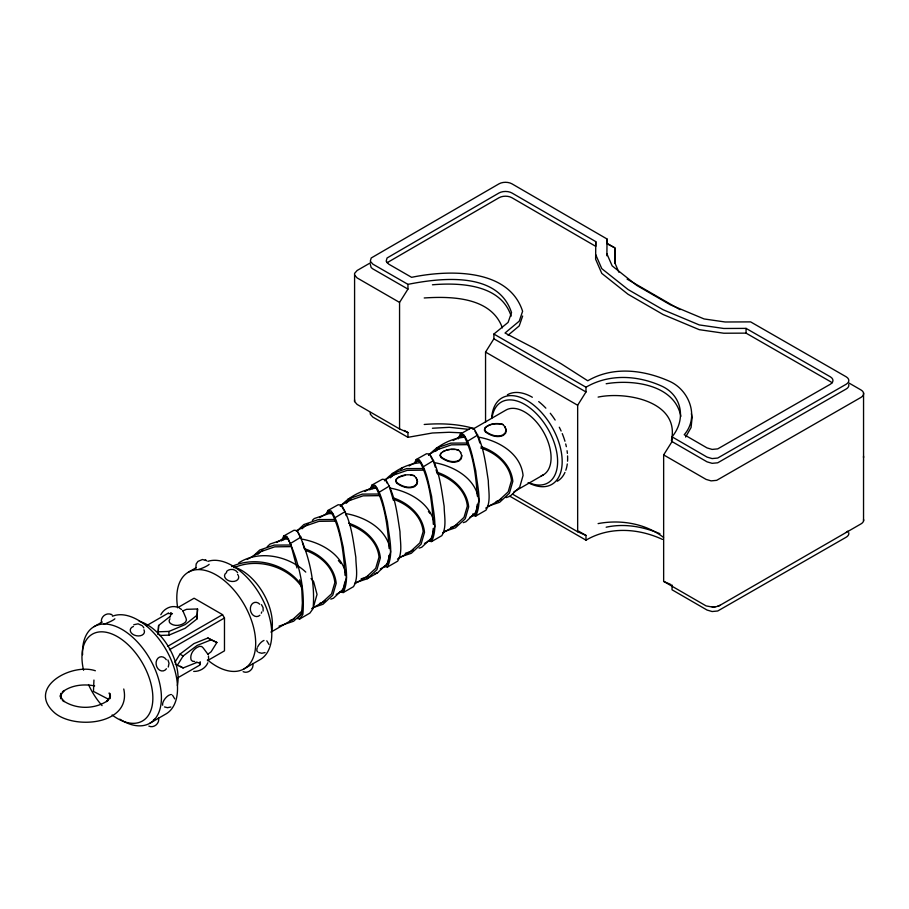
<?xml version="1.0" encoding="UTF-8"?>
<svg xmlns="http://www.w3.org/2000/svg" width="909" height="909" viewBox="0 0 909 909"><rect width="100%" height="100%" fill="white"/><g stroke="black" fill="none" stroke-linecap="round" stroke-linejoin="round"><path stroke-width="1.36" d="M370.645 262.69L357.18 270.462L354.59 273.37L354.578 401.528L357.112 404.425L399.562 428.934L407.948 432.559L407.948 437.32L432.366 433.002L449.16 432.264L461.261 432.82M485.554 422.355L485.554 352.078L493.894 338.796L493.894 334.046L508.097 322.4L511.528 312.616C498.166 271.155 441.115 277.756 407.948 284.358L372.849 264.133L370.293 261.224L371.202 257.986L498.984 183.845A9.17 5.295 0 0 1 511.96 183.834L607.042 238.999L607.042 243.748L614.904 247.884L614.904 263.337M662.491 539.423C638.357 528.243 609.541 526.334 585.987 540.162L585.987 535.412L577.658 531.754L577.658 405.255L585.987 391.961L585.987 387.211L493.894 334.046M863.539 521.005L863.55 456.102M370.293 264.314L371.156 267.541L372.826 268.882L407.948 289.107L399.562 302.424L399.562 428.934M370.304 412.516L370.293 414.174L372.849 417.095L407.948 437.32M354.578 401.528L354.59 399.88M595.622 254.475L601.781 268.644L628.028 289.505L663.127 309.764L699.26 324.922L723.803 328.479L746.062 328.388L830.281 376.781A9.17 5.295 0 0 1 830.281 384.268L717.724 448.887L712.122 449.41L707.077 447.932L684.227 434.718C699.339 417.481 689.817 391.086 670.558 381.78C644.561 369.906 613.473 365.713 587.759 380.791L561.183 363.782L534.481 348.363L505.018 333.024L519.244 321.15L522.607 311.276C508.517 267.723 447.807 269.848 411.607 277.325L388.722 264.133L386.166 261.224L387.064 257.986L498.984 193.003A9.17 5.295 0 0 1 511.96 193.003L595.781 241.624L595.622 259.224L601.781 273.393L628.028 294.255L663.127 314.525L699.26 329.672L723.803 333.228L746.062 333.137L830.303 381.541A9.135 5.272 0 0 1 831.985 382.882M606.882 255.781L607.042 238.999M93.945 680.057L93.457 691.408L108.569 699.282M344.67 582.26L344.352 586.453L342.261 590.941M388.927 555.365L388.507 560.955L386.416 565.455L380.303 568.977M433.195 528.47L432.673 535.458L430.582 539.957M477.248 504.37L476.827 509.972L474.737 514.46L472.669 514.051M157.996 634.255L158.62 625.472L170.46 616.154M158.121 634.221L158.62 625.472M159.37 635.448L168.972 635.141L185.095 628.301L196.923 618.995L197.548 608.973L186.584 609.325L182.857 610.905M196.923 618.995L197.548 608.973M671.365 440.66C680.364 401.255 626.074 391.234 598.111 397.097M263.133 611.087L263.087 607.655L261.497 604.667M461.602 455.443L460.988 458.295L458.784 460.454C452.932 463.204 446.319 460.693 441.388 457.159L440.297 455.295L440.91 453.273M199.935 663.104L200.241 661.843L199.707 663.695M313.662 606.178L317.036 594.418L313.662 581.703L311.037 578.499M170.108 616.995L170.994 614.154M522.652 316.002L519.198 325.933L508.063 335.239M283.665 539.957L284.653 537.651L287.449 538.173L290.857 544.616L296.982 567.989M371.986 488.974L372.974 486.667L375.769 487.179C385.336 505.938 387.779 527.663 389.097 548.457M169.972 618.768L169.108 620.699L169.551 622.597C173.699 626.903 181.47 625.937 185.572 622.006L186.447 620.063L185.993 618.165L182.823 610.7M281.449 540.923L283.722 536.003L293.993 530.242L297.209 530.561C308.958 553.99 315.446 582.305 313.071 608.621L309.878 613.109L299.629 619.029L297.186 618.461M326.172 514.199L327.876 510.506L338.159 504.745L341.364 505.063C351.226 520.493 352.999 539.537 355.828 557.24C355.873 566.909 358.703 577.806 353.521 586.646L343.272 592.543L339.807 592.077M369.77 489.928L372.042 485.008L382.314 479.248L385.53 479.577C395.392 494.996 397.153 514.039 399.994 531.742C400.028 541.423 402.869 552.308 397.676 561.148L387.439 567.057L383.973 566.58M414.493 463.204L416.197 459.511L426.48 453.75L429.684 454.08C439.547 469.498 441.308 488.542 444.149 506.245C444.194 515.926 447.023 526.822 441.842 535.651L431.593 541.559L428.128 541.094M458.091 438.945L460.363 434.013L470.635 428.253L473.839 428.582C483.713 444.012 485.474 463.045 488.315 480.747C488.349 490.428 491.19 501.325 485.997 510.154L475.759 516.062L472.294 515.596M343.272 592.543C349.874 578.533 344.67 562.046 343.272 547.332C340.205 534.969 338.512 521.63 331.092 510.938L327.876 510.506M387.439 567.057C394.04 553.036 388.825 536.549 387.427 521.834C384.359 509.472 382.678 496.132 375.247 485.44L372.042 485.008M431.593 541.559C438.195 527.55 432.991 511.051 431.593 496.337C428.525 483.974 426.832 470.646 419.413 459.943L416.197 459.511M475.759 516.062C482.361 502.052 477.145 485.554 475.748 470.851C472.68 458.488 470.987 445.149 463.567 434.445L460.363 434.013M160.813 614.734C163.665 609.178 170.483 605.201 176.698 607.007M168.267 667.036L169.029 663.229L167.915 659.957M863.55 519.357A9.124 5.261 0 0 1 860.982 523.902L719.019 605.871L713.974 607.36L706.1 605.905L663.65 581.396L663.65 454.898L672.035 441.581L672.035 436.831C686.045 420.049 682.443 396.176 662.491 386.473C638.357 375.292 609.541 373.383 585.987 387.211M207.854 662.763C205.616 668.251 199.525 671.626 193.719 671.421M685.602 437.081L691.067 427.548L692.113 417.561L691.374 413.72M174.88 662.297L179.948 654.15L193.924 643.606L207.911 638.004L216.899 642.481L211.104 651.798L207.877 654.241M175.221 664.081L177.346 665.308L183.141 655.991L197.128 645.447L211.104 639.856L216.899 642.481M298.652 617.393L301.595 613.177L302.379 602.997L301.799 589.112L299.64 579.851M299.629 619.029L302.845 614.473C305.254 588.146 298.527 559.933 286.937 536.435L283.722 536.003M252.963 556.376L259.701 550.047L274.154 545.105L291.255 545.014M297.118 530.879L303.856 524.55L318.309 519.607L335.41 519.516M340.318 506.29C349.749 496.212 363.214 489.087 376.996 488.122M384.473 480.793C393.904 470.714 407.368 463.59 421.151 462.624M428.628 455.295C438.07 445.217 451.534 438.093 465.306 437.138M355.214 582.783L367.156 578.772L377.576 572.75L387.211 563.705L390.586 551.945C388.245 529.777 366.077 517.176 346.034 513.608M238.783 562.819C259.27 549.65 288.653 555.888 305.776 572.091M257.895 554.274L260.701 551.661L274.745 546.843L291.346 546.616M267.189 546.752L270.121 544.025L284.71 539.117L288.676 539.117M302.049 528.777L304.867 526.163L318.911 521.346L335.501 521.118M312.332 520.346L314.287 518.539L328.876 513.619L332.83 513.619M346.204 503.279L349.022 500.677L363.066 495.848L379.667 495.632M390.37 477.782L393.177 475.18L407.232 470.351L423.821 470.135M400.653 469.362L402.607 467.544M435.468 451.421L437.343 449.682L451.387 444.865L467.987 444.637M302.39 613.064L293.607 621.233L279.018 626.142M367.156 578.772L376.928 569.693L380.36 557.853C378.621 540.844 364.111 528.209 348.613 523.209M302.14 610.814L292.698 619.563L290.13 620.449M226.568 571.443C229.625 568.261 235.408 568.886 237.658 572.693M387.052 262.746L499.007 197.742A9.135 5.272 0 0 1 511.937 197.742L595.781 246.373L595.781 241.624M196.923 615.302L185.095 624.608L168.972 631.437L157.996 631.8M290.982 543.15L301.152 536.969M335.148 517.653L345.318 511.483M379.303 492.155L389.472 485.985M423.458 466.658L433.638 460.488M467.624 441.172L477.793 434.991M94.093 626.631L102.149 621.983M188.356 572.216L196.401 567.568M247.293 559.399L263.235 550.206M276.711 542.423L285.301 537.469M296.323 531.095L308.583 524.016M319.616 517.653L329.422 511.983M340.455 505.62L351.488 499.246M364.975 491.462L373.554 486.508M384.587 480.145L396.835 473.066M409.095 465.987L418.901 460.329M428.707 454.659L439.74 448.296M453.227 440.513L463.033 434.854M472.839 429.184L505.938 410.084A37.394 21.589 60 0 1 544.343 433.491A37.394 21.589 60 0 1 541.139 475.861M146.429 625.733L168.426 613.041M177.505 607.791L194.094 598.224L222.557 614.654L224.478 617.984L224.478 650.844L207.366 660.729M167.563 646.401L222.557 614.654M169.483 649.73L224.478 617.984M177.335 678.057L200.037 664.956M271.212 631.96L294.505 618.518M311.662 608.61L325.149 600.826M336.182 594.452L343.534 590.214M354.567 583.839L368.054 576.056M397.472 559.069L413.402 549.877M424.435 543.502L431.786 539.253M442.819 532.89L457.534 524.391M469.783 517.323L475.918 513.778M485.724 508.12L501.654 498.916M513.915 491.837L543.332 474.862M149.871 723.246L165.972 713.94A55.779 32.201 60 0 0 167.04 651.423A55.779 32.201 60 0 0 112.443 616.234M244.135 668.819L260.235 659.525A55.779 32.201 60 0 0 261.815 597.963A55.779 32.201 60 0 0 207.9 561.364M133.771 624.744L138.111 623.824L142.134 625.653M717.712 606.258L720.042 605.28M442.899 451.671L445.285 450.694M177.346 665.308L183.141 667.945L197.128 662.354M265.064 652.582L261.747 653.264L258.77 652.503M170.801 707.009L167.483 707.691L164.506 706.929M496.166 501.495L498.734 500.609L508.176 491.871L511.494 480.588C509.79 464.329 495.598 452.58 480.77 448.035M450.716 527.425L454.568 526.106L464.022 517.369L467.34 506.086C465.726 490.19 452.125 478.873 437.899 473.862M405.278 553.365L410.413 551.604L419.856 542.855L423.174 531.583C421.571 515.687 407.959 504.37 393.733 499.359M361.123 578.863L366.259 577.09L375.701 568.352L379.019 557.081C377.417 541.185 363.805 529.867 349.579 524.857M319.525 603.474L322.093 602.587L331.535 593.85L334.853 582.567C333.251 566.682 319.65 555.365 305.413 550.354M436.343 448.069L450.784 443.126L467.885 443.035M392.177 473.566L406.63 468.624L423.73 468.533M348.022 499.052L362.475 494.11L379.564 494.03M231.625 566.568C255.338 555.649 286.687 563.853 301.595 585.385M233.863 567.761C257.338 557.399 287.801 566.102 302.14 587.453M506.12 497.609L510.063 496.257L519.687 487.224L523.073 475.464C520.732 453.284 498.564 440.683 478.509 437.127M463.272 522.652L465.897 521.755L475.532 512.721L478.907 500.961C476.566 478.782 454.398 466.181 434.343 462.624M419.117 548.15L421.742 547.252L431.377 538.208L434.752 526.447C432.411 504.279 410.243 491.678 390.188 488.11M374.951 573.647L377.576 572.75M330.796 599.145L333.421 598.247L343.057 589.202L346.431 577.442C344.091 555.263 321.922 542.673 301.868 539.105M487.701 506.302L499.632 502.279L509.404 493.212L512.835 481.372C511.097 464.363 496.587 451.728 481.088 446.717M443.535 531.799L455.477 527.777L465.249 518.709L468.68 506.858C466.942 489.86 452.432 477.214 436.922 472.214M399.381 557.285L411.311 553.274L421.083 544.207L424.514 532.356C422.787 515.346 408.266 502.711 392.768 497.712M313.707 607.382L322.99 604.258L332.762 595.19L336.205 583.351C334.467 566.341 319.945 553.706 304.447 548.706M446.478 450.205L449.728 449.614M405.38 475.225L398.54 477.282L396.267 479.202L395.642 481.27L396.767 483.202C401.835 486.826 408.63 489.417 414.652 486.576L416.924 484.361L417.549 481.429L416.424 478.236L414.038 475.543C408.209 474.043 401.085 474.555 396.551 478.884L395.949 480.906L397.028 482.77C401.96 486.304 408.573 488.815 414.424 486.054L416.64 483.906L417.242 481.054L416.163 477.952M598.111 523.607C620.393 519.346 645.367 523.402 663.536 537.424M606.167 383.757C632.789 379.212 674.626 384.496 680.852 416.333M606.167 527.209C624.301 523.22 643.027 526.584 659.934 533.697M167.972 613.507L172.449 613.7L171.21 613.348M432.423 284.79C460.329 282.438 500.995 284.403 511.142 316.15M432.423 428.241L449.285 427.321L469.237 429.423M424.219 297.97C451.762 296.152 491.28 297.118 502.393 327.876M424.219 424.48C441.047 423.139 458.113 423.81 474.373 428.662M712.111 606.78L714.985 606.769M450.819 449.421L455.25 449.432M194.628 661.457L192.515 661.252L191.095 659.911C189.447 654.173 194.162 647.912 199.616 646.333L201.741 646.549L203.15 647.878L208.025 654.366M95.365 670.762C71.766 662.604 26.02 687.488 54.54 712.781C74.629 729.995 131.657 724.666 123.76 688.999M94.65 685.909C83.719 683.784 71.368 685.011 62.346 692.022L64.084 690.545L60.267 695.874L61.005 693.283L61.005 698.885L60.267 696.294L64.084 701.612L62.346 700.146C75.447 709.713 95.263 709.713 108.364 700.146L106.626 701.612L110.444 696.294L109.716 698.885L109.716 693.283L110.444 695.874L108.989 693.101M461.295 435.672L464.09 436.184C473.475 454.523 475.952 475.771 477.339 496.109M417.14 461.17L419.924 461.681C429.684 480.861 432.07 503.075 433.332 524.323M328.819 512.165L331.603 512.676C341.364 531.856 343.75 554.058 345.011 575.306M502.95 424.548C496.962 423.015 489.644 423.537 484.986 427.98L484.349 430.059L485.474 431.98C490.542 435.616 497.337 438.195 503.359 435.366L505.631 433.15L506.256 430.218L505.143 427.014L502.745 424.333C496.916 422.833 489.803 423.344 485.27 427.662L484.656 429.684L485.747 431.559C490.667 435.093 497.291 437.593 503.132 434.843L505.347 432.684L505.961 429.843L504.87 426.73M456.363 449.671L458.602 450.16M410.891 475.043L414.243 475.771M196.219 662.229L199.128 662.877M205.275 559.944L206.695 560.671L202.423 559.512L197.969 561.387L196.162 563.955L195.81 568.25M111.193 614.461C106.148 612.109 100.081 617.302 101.547 622.665M663.65 581.396L670.842 584.521M243.135 671.694C248.18 674.046 254.247 668.854 252.782 663.49M148.871 726.121C153.916 728.461 159.984 723.28 158.518 717.905M111.012 614.37L112.216 614.984M607.087 243.373L614.904 247.884L614.802 262.746L618.881 272.234M848.87 382.962L860.993 389.961A9.124 5.261 0 0 1 860.982 397.403L716.69 480.338L711.111 480.872L706.1 479.407L663.65 454.898M627.13 279.131L679.955 309.628M585.987 391.961L493.894 338.796M399.562 302.424L357.112 277.927L354.578 275.029M485.554 352.078L577.658 405.255M404.312 430.468L407.948 432.559M578.647 531.186L585.987 535.412M512.494 494.132L577.658 531.754M585.987 540.162L509.744 496.166M207.911 638.004L211.104 639.856M179.948 654.15L183.141 655.991M179.948 666.104L183.141 667.945M672.035 436.831L707.066 457.102L712.111 458.579L717.724 458.045L846.143 384.268A9.17 5.295 0 0 0 846.143 376.781L750.618 321.888L725.143 321.991L704.089 318.945L670.263 304.765L636.709 285.381L612.143 265.86L606.848 253.702M672.035 441.581L707.088 461.863L712.111 463.329L717.712 462.806L846.154 389.018A9.158 5.284 0 0 0 848.722 384.45M179.437 608.087L181.607 609.519M266.791 640.788L268.996 644.436M172.528 695.215L174.733 698.862M460.783 452.625L458.386 449.944C452.432 448.41 445.103 448.955 440.626 453.591L440.001 455.67L441.115 457.591C446.183 461.215 452.989 463.806 459 460.965L461.272 458.75L461.908 455.829L460.511 452.341M428.412 511.54L430.116 513.562M338.387 560.512L340.943 563.546M142.861 626.346L143.827 627.903M199.321 662.843L200.241 664.229M475.077 431.366L476.782 434.513M430.355 455.818L433.763 462.113M386.2 481.316L387.336 483.406M342.034 506.813L343.738 509.949M297.879 532.299L300.72 537.549M477.918 436.615L479.827 442.99M434.15 463.385L435.286 467.215M436.047 469.76L437.195 473.589M389.609 487.61L393.415 500.359M345.443 513.096L346.204 515.653M302.424 542.423L304.333 548.797M170.824 612.621L171.131 614.007M208.445 656.003L208.604 658.616M863.55 392.858L863.55 457.75M746.062 328.388L746.062 333.137M672.035 585.032L672.035 589.782L707.066 610.053L712.111 611.53L717.724 610.996L846.143 537.23A9.17 5.295 0 0 0 848.722 532.651M407.948 284.358L407.948 289.107M168.972 631.437L168.972 635.141M507.392 394.79A49.904 28.815 60 0 1 532.356 397.267M538.707 401.596A49.904 28.815 60 0 1 545.854 408.164M550.263 413.243A49.904 28.815 60 0 1 555.149 420.06M559.296 427.241A49.904 28.815 60 0 1 561.126 431.036M562.239 433.604A49.904 28.815 60 0 1 564.955 441.24M565.693 443.944A49.904 28.815 60 0 1 566.341 446.66M567.068 450.716A49.904 28.815 60 0 1 567.386 453.364M567.58 455.932A49.904 28.815 60 0 1 567.557 461.204M567.284 463.954A49.904 28.815 60 0 1 565.818 470.248M564.955 472.43A49.904 28.815 60 0 1 557.308 481.236M492.053 417.72A46.643 26.929 60 0 1 526.356 405.425A46.643 26.929 60 0 1 557.569 459.499A46.643 26.929 60 0 1 529.777 483.065M491.689 417.97A49.904 28.815 60 0 1 528.14 401.164A49.904 28.815 60 0 1 562.182 461.545A49.904 28.815 60 0 1 528.129 482.599M233.465 566.875A43.677 25.213 60 0 1 263.315 593.338A43.677 25.213 60 0 1 271.302 632.414M177.562 607.064A55.779 32.201 60 0 1 214.035 573.772A55.779 32.201 60 0 1 255.543 647.049A55.779 32.201 60 0 1 207.457 659.843M139.202 621.301A43.677 25.213 60 0 1 177.369 685.5M82.594 654.719A55.779 32.201 60 0 1 121.249 628.983A55.779 32.201 60 0 1 161.416 698.544A55.779 32.201 60 0 1 119.806 719.155M83.571 670.263A50.131 28.952 60 0 1 112.046 634.016A50.131 28.952 60 0 1 152.86 698.01A50.131 28.952 60 0 1 112.102 714.985M102.058 705.611A50.131 28.952 60 0 1 88.503 684.591M238.601 576.34A7.181 4.875 10.9 0 1 229.488 581.021A7.181 4.875 10.9 0 1 226.636 572.522M237.567 574.454A7.181 4.875 10.9 0 1 238.215 575.374M259.894 615.245A7.181 5.749 79.1 0 1 251.963 613.95A7.181 5.749 79.1 0 1 251.85 604.224A7.181 5.749 79.1 0 1 259.758 604.235M261.724 611.962A7.181 5.749 79.1 0 1 261.303 613.223M257.713 651.833A7.181 3.25 -51 0 1 256.94 650.787M256.838 649.98A7.181 3.25 -51 0 1 257.224 647.969M257.702 646.833A7.181 3.25 -51 0 1 263.985 640.447M209.138 564.375A7.181 1.148 -23.4 0 1 198.651 569.398M143.952 629.801A7.181 4.875 10.9 0 1 140.44 635.721A7.181 4.875 10.9 0 1 131.157 632.755A7.181 4.875 10.9 0 1 133.464 626.449M166.427 668.751A7.181 5.749 79.1 0 1 157.973 668.729A7.181 5.749 79.1 0 1 157.848 658.332A7.181 5.749 79.1 0 1 166.313 659.718M162.677 705.214A7.181 3.25 -51 0 1 164.461 699.51A7.181 3.25 -51 0 1 169.722 694.874M170.619 694.624A7.181 3.25 -51 0 1 171.403 694.59M154.678 719.246A7.181 1.148 -23.4 0 1 153.485 719.848M114.875 618.802A7.181 1.148 -23.4 0 1 106.671 623.097M105.467 623.506A7.181 1.148 -23.4 0 1 103.467 624.04M847.836 531.129A9.158 5.284 0 0 1 846.154 532.469"/></g></svg>
